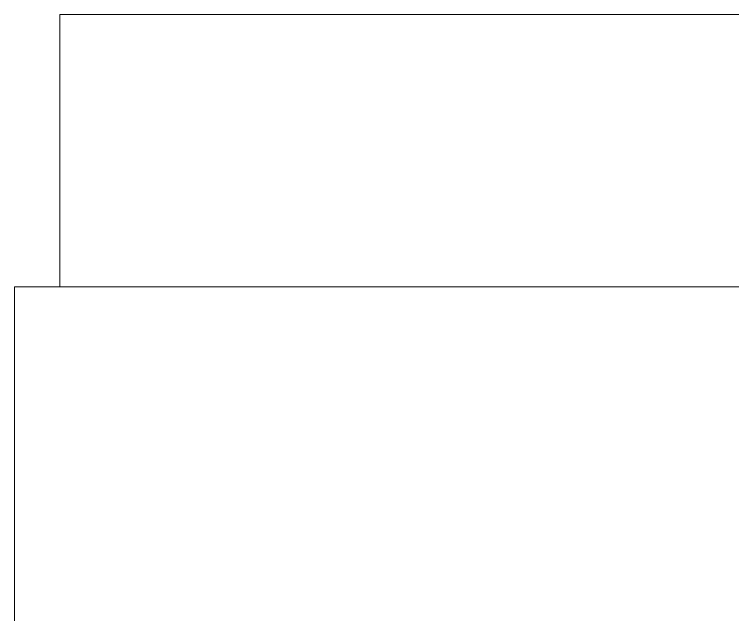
# Model space of a CAD drawing. Header units: inches. Extents: x -10205 to 13964, y -460 to 30702.
# Drawn here: x -2769.12 to -2753.31, y 12026.05 to 12039.26 of the extents above; entities that cross this region are included whole.
import ezdxf

# ---------------------------------------------------------------- set-up
doc = ezdxf.new("R2010")
doc.units = ezdxf.units.IN
doc.header["$MEASUREMENT"] = 0
for name, color, linetype, lineweight in [('0-1', 7, 'Continuous', 5), ('0-4', 7, 'Continuous', 9), ('I-FURN', 30, 'Continuous', 9)]:
    doc.layers.add(name, color=color, linetype=linetype, lineweight=lineweight)

# ---------------------------------------------------------------- blocks, each defined once
blk = doc.blocks.new('Couch-Both_Arms-Generic - 1-1352606-SITE PLAN - CAD FILE')
at = {"layer": 'I-FURN'}
for p, q in [((-42, 10), (-42, -17.5)), ((-36, -17.5), (-36, 10)), ((-42, -17.5), (-36, -17.5)), ((-36, -17.5), (-36, -18.5)), ((-36, -18.5), (36, -18.5))]:
    blk.add_line(p, q, dxfattribs=at)
blk = doc.blocks.new('1750 Ox - Unit Layouts_rvt-1-SITE PLAN - CAD FILE')
at = {"layer": '0-4', "rotation": 269.9999999999967}
blk.add_blockref('Couch-Both_Arms-Generic - 1-1352606-SITE PLAN - CAD FILE', (-2750.624, 11997.259), dxfattribs=at)

msp = doc.modelspace()

# ---------------------------------------------------------------- block references
at = {"layer": '0-1'}
msp.add_blockref('1750 Ox - Unit Layouts_rvt-1-SITE PLAN - CAD FILE', (0, 0), dxfattribs=at)

doc.saveas('drawing.dxf')
